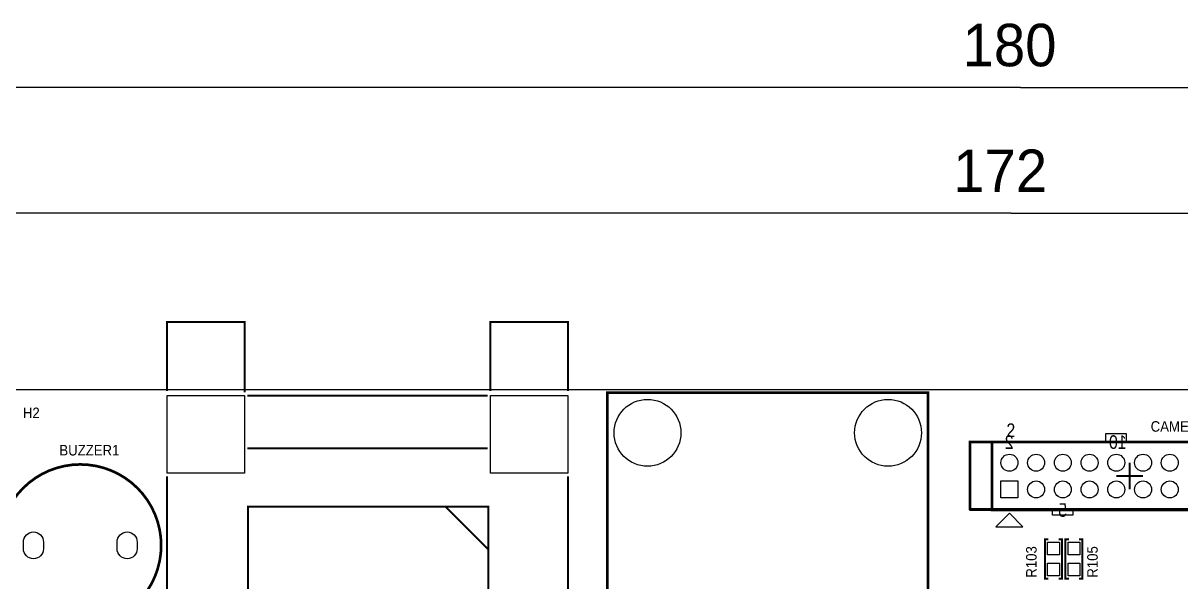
# Model space of a CAD drawing. Extents: x -36 to 186, y -9 to 157.
# Drawn here: x 8.9 to 95.5, y 115.6 to 157.4 of the extents above; entities that cross this region are included whole.
import ezdxf
from ezdxf.enums import TextEntityAlignment as Align

# ---------------------------------------------------------------- set-up
doc = ezdxf.new("R2010")
doc.units = 0
for name, color, linetype in [('BG_ASSEMBLY_NOTES', 3, 'CONTINUOUS'), ('BG_OUTLINE', 4, 'CONTINUOUS'), ('PG_SILKSCREEN_BOTTOM', 12, 'CONTINUOUS'), ('PG_SILKSCREEN_TOP', 13, 'CONTINUOUS'), ('PIN_BOTTOM', 15, 'CONTINUOUS'), ('PIN_TOP', 14, 'CONTINUOUS'), ('RD_SILKSCREEN_TOP', 16, 'CONTINUOUS')]:
    doc.layers.add(name, color=color, linetype=linetype)

msp = doc.modelspace()

# ---------------------------------------------------------------- linework, layer by layer
at = {"layer": 'BG_ASSEMBLY_NOTES'}
for points in [[(83.5, 152.6), (0, 152.6)], [(83.5, 152.6), (180, 152.6)], [(82.8, 143.2), (4, 143.2)], [(82.8, 143.2), (175.9999, 143.2)]]:
    msp.add_lwpolyline(points, dxfattribs=at)
at = {"layer": 'BG_OUTLINE'}
msp.add_lwpolyline([(4, 0), (175.9999, 0, 0.414214), (179.9999, 4), (179.9999, 126, 0.414214), (175.9999, 130), (4, 130, 0.414214), (0, 126), (0, 4, 0.414215)], format="xyb", close=True, dxfattribs=at)
at = {"layer": 'PG_SILKSCREEN_BOTTOM', "const_width": 0.15}
msp.add_lwpolyline([(43.6976, 96.0486), (25.6975, 96.0486), (25.6975, 121.2486), (43.6976, 121.2486)], close=True, dxfattribs=at)
msp.add_lwpolyline([(40.4975, 121.2486), (43.6976, 118.0485)], dxfattribs=at)
at = {"layer": 'PG_SILKSCREEN_TOP'}
for points, const_width in [([(19.6481, 129.9155), (19.6481, 135.0655), (25.4481, 135.0655), (25.4481, 129.8155)], 0.1524), ([(49.6481, 129.9155), (49.6481, 135.0655), (43.8481, 135.0655), (43.8481, 129.9155)], 0.1524), ([(25.6481, 129.5656), (43.6481, 129.5656)], 0.1524), ([(43.6481, 125.6155), (25.6481, 125.6155)], 0.1524), ([(103.7361, 121.0081), (103.7361, 126.0881), (79.7331, 126.0881), (79.7331, 121.0081)], 0.1999), ([(81.6712, 126.0881), (81.3712, 126.0881), (81.3712, 121.0081), (81.6712, 121.0081)], 0.2032), ([(81.6712, 126.0881), (101.9711, 126.0881), (101.9711, 121.0081), (81.6712, 121.0081)], 0.2032), ([(92.6711, 123.5481), (91.6711, 123.5481), (91.6711, 124.5481)], 0.1501), ([(19.6481, 77.0155), (19.6481, 123.5156)], 0.1524), ([(49.6481, 123.5156), (49.6481, 77.0155)], 0.1524), ([(90.6711, 123.5481), (91.6711, 123.5481), (91.6711, 122.5481)], 0.1501), ([(79.6712, 121.048), (103.6711, 121.048)], 0.1999), ([(85.598, 118.8085), (85.344, 118.8085), (85.344, 115.8875), (85.598, 115.8875)], 0.1524), ([(86.36, 118.8085), (86.614, 118.8085), (86.614, 115.8875), (86.36, 115.8875)], 0.1524), ([(87.122, 118.8085), (86.868, 118.8085), (86.868, 115.8875), (87.122, 115.8875)], 0.1524), ([(87.884, 118.8085), (88.138, 118.8085), (88.138, 115.8875), (87.884, 115.8875)], 0.1524)]:
    msp.add_lwpolyline(points, dxfattribs=dict(at, const_width=const_width))
at = {"layer": 'PG_SILKSCREEN_TOP', "const_width": 0.1999}
msp.add_lwpolyline([(52.5948, 94.7844), (76.5947, 94.7844), (76.5947, 129.7846), (52.5948, 129.7846)], close=True, dxfattribs=at)
at = {"layer": 'PG_SILKSCREEN_TOP'}
for points in [[(89.8931, 126.0881), (89.8931, 126.7231), (91.4171, 126.7231), (91.4171, 126.0881)], [(82.6712, 120.7701), (81.6552, 119.7541), (83.6872, 119.7541)], [(85.8931, 120.6271), (85.8931, 121.0081), (87.4171, 121.0081), (87.4171, 120.6271)]]:
    msp.add_lwpolyline(points, close=True, dxfattribs=at)
at = {"layer": 'PG_SILKSCREEN_TOP', "const_width": 0.1999}
msp.add_lwpolyline([(19.2102, 118.3665, 1), (7.106689, 118.36658, 1)], format="xyb", close=True, dxfattribs=at)
at = {"layer": 'PIN_BOTTOM'}
for points in [[(19.6525, 123.7699), (19.6525, 129.5611), (25.4437, 129.5611), (25.4437, 123.7699)], [(43.8525, 123.7699), (43.8525, 129.5611), (49.6437, 129.5611), (49.6437, 123.7699)], [(82.0361, 121.9131), (82.0361, 123.1831), (83.3061, 123.1831), (83.3061, 121.9131)]]:
    msp.add_lwpolyline(points, close=True, dxfattribs=at)
for points in [[(10.40455, 118.61645), (10.40455, 118.11655, -1), (8.90445, 118.11655), (8.90445, 118.61645, -1)], [(17.41245, 118.61645), (17.41245, 118.11655, -1), (15.91235, 118.11655), (15.91235, 118.61645, -1)]]:
    msp.add_lwpolyline(points, format="xyb", close=True, dxfattribs=at)
for centre, radius in [((55.5947, 126.7846), 2.5), ((73.5947, 126.7846), 2.5), ((82.6711, 124.5481), 0.635), ((84.6711, 124.5481), 0.635), ((86.6711, 124.5481), 0.635), ((88.6711, 124.5481), 0.635), ((90.6711, 124.5481), 0.635), ((92.6711, 124.5481), 0.635), ((94.6711, 124.5481), 0.635), ((84.6711, 122.5481), 0.635), ((86.6711, 122.5481), 0.635), ((88.6711, 122.5481), 0.635), ((90.6711, 122.5481), 0.635), ((92.6711, 122.5481), 0.635), ((94.6711, 122.5481), 0.635)]:
    msp.add_circle(centre, radius, dxfattribs=at)
at = {"layer": 'PIN_TOP'}
for points in [[(19.6525, 123.7699), (19.6525, 129.5611), (25.4437, 129.5611), (25.4437, 123.7699)], [(43.8525, 123.7699), (43.8525, 129.5611), (49.6437, 129.5611), (49.6437, 123.7699)], [(82.0361, 121.9131), (82.0361, 123.1831), (83.3061, 123.1831), (83.3061, 121.9131)], [(85.5345, 118.6053), (86.4235, 118.6053), (86.4235, 117.6655), (85.5345, 117.6655)], [(87.0585, 118.6053), (87.9475, 118.6053), (87.9475, 117.6655), (87.0585, 117.6655)], [(85.5345, 117.0305), (86.4235, 117.0305), (86.4235, 116.0907), (85.5345, 116.0907)], [(87.0585, 117.0305), (87.9475, 117.0305), (87.9475, 116.0907), (87.0585, 116.0907)]]:
    msp.add_lwpolyline(points, close=True, dxfattribs=at)
for points in [[(10.40455, 118.61645), (10.40455, 118.11655, -1), (8.90445, 118.11655), (8.90445, 118.61645, -1)], [(17.41245, 118.61645), (17.41245, 118.11655, -1), (15.91235, 118.11655), (15.91235, 118.61645, -1)]]:
    msp.add_lwpolyline(points, format="xyb", close=True, dxfattribs=at)
for centre, radius in [((55.5947, 126.7846), 2.5), ((73.5947, 126.7846), 2.5), ((82.6711, 124.5481), 0.635), ((84.6711, 124.5481), 0.635), ((86.6711, 124.5481), 0.635), ((88.6711, 124.5481), 0.635), ((90.6711, 124.5481), 0.635), ((92.6711, 124.5481), 0.635), ((94.6711, 124.5481), 0.635), ((84.6711, 122.5481), 0.635), ((86.6711, 122.5481), 0.635), ((88.6711, 122.5481), 0.635), ((90.6711, 122.5481), 0.635), ((92.6711, 122.5481), 0.635), ((94.6711, 122.5481), 0.635)]:
    msp.add_circle(centre, radius, dxfattribs=at)

# ---------------------------------------------------------------- texts
at = {"layer": 'BG_ASSEMBLY_NOTES', "width": 0.992}
for s, p in [('180', (79.1693, 154.1875)), ('172', (78.4693, 144.7875))]:
    msp.add_text(s, height=3.175, dxfattribs=at).set_placement(p)
at = {"layer": 'PG_SILKSCREEN_BOTTOM', "text_generation_flag": 2, "width": 0.875}
for s, p in [('2', (82.6541, 125.5801)), ('10', (90.7821, 125.5801)), ('5', (86.6551, 120.5001))]:
    msp.add_text(s, height=1.016, dxfattribs=at).set_placement(p, align=Align.CENTER)
at = {"layer": 'PG_SILKSCREEN_TOP', "width": 0.875}
msp.add_text('2', height=1.016, dxfattribs=at).set_placement((82.7811, 126.4691), align=Align.CENTER)
at = {"layer": 'RD_SILKSCREEN_TOP', "width": 0.935484}
for s, p in [('H2', (8.8646, 127.8805)), ('CAMERA', (93.2434, 126.8645)), ('BUZZER1', (11.5951, 125.0865))]:
    msp.add_text(s, height=0.7874, dxfattribs=at).set_placement(p)
for s, p in [('R103', (84.709, 115.951)), ('R105', (89.281, 115.951))]:
    msp.add_text(s, height=0.7874, rotation=90, dxfattribs=at).set_placement(p)

doc.saveas('drawing.dxf')
